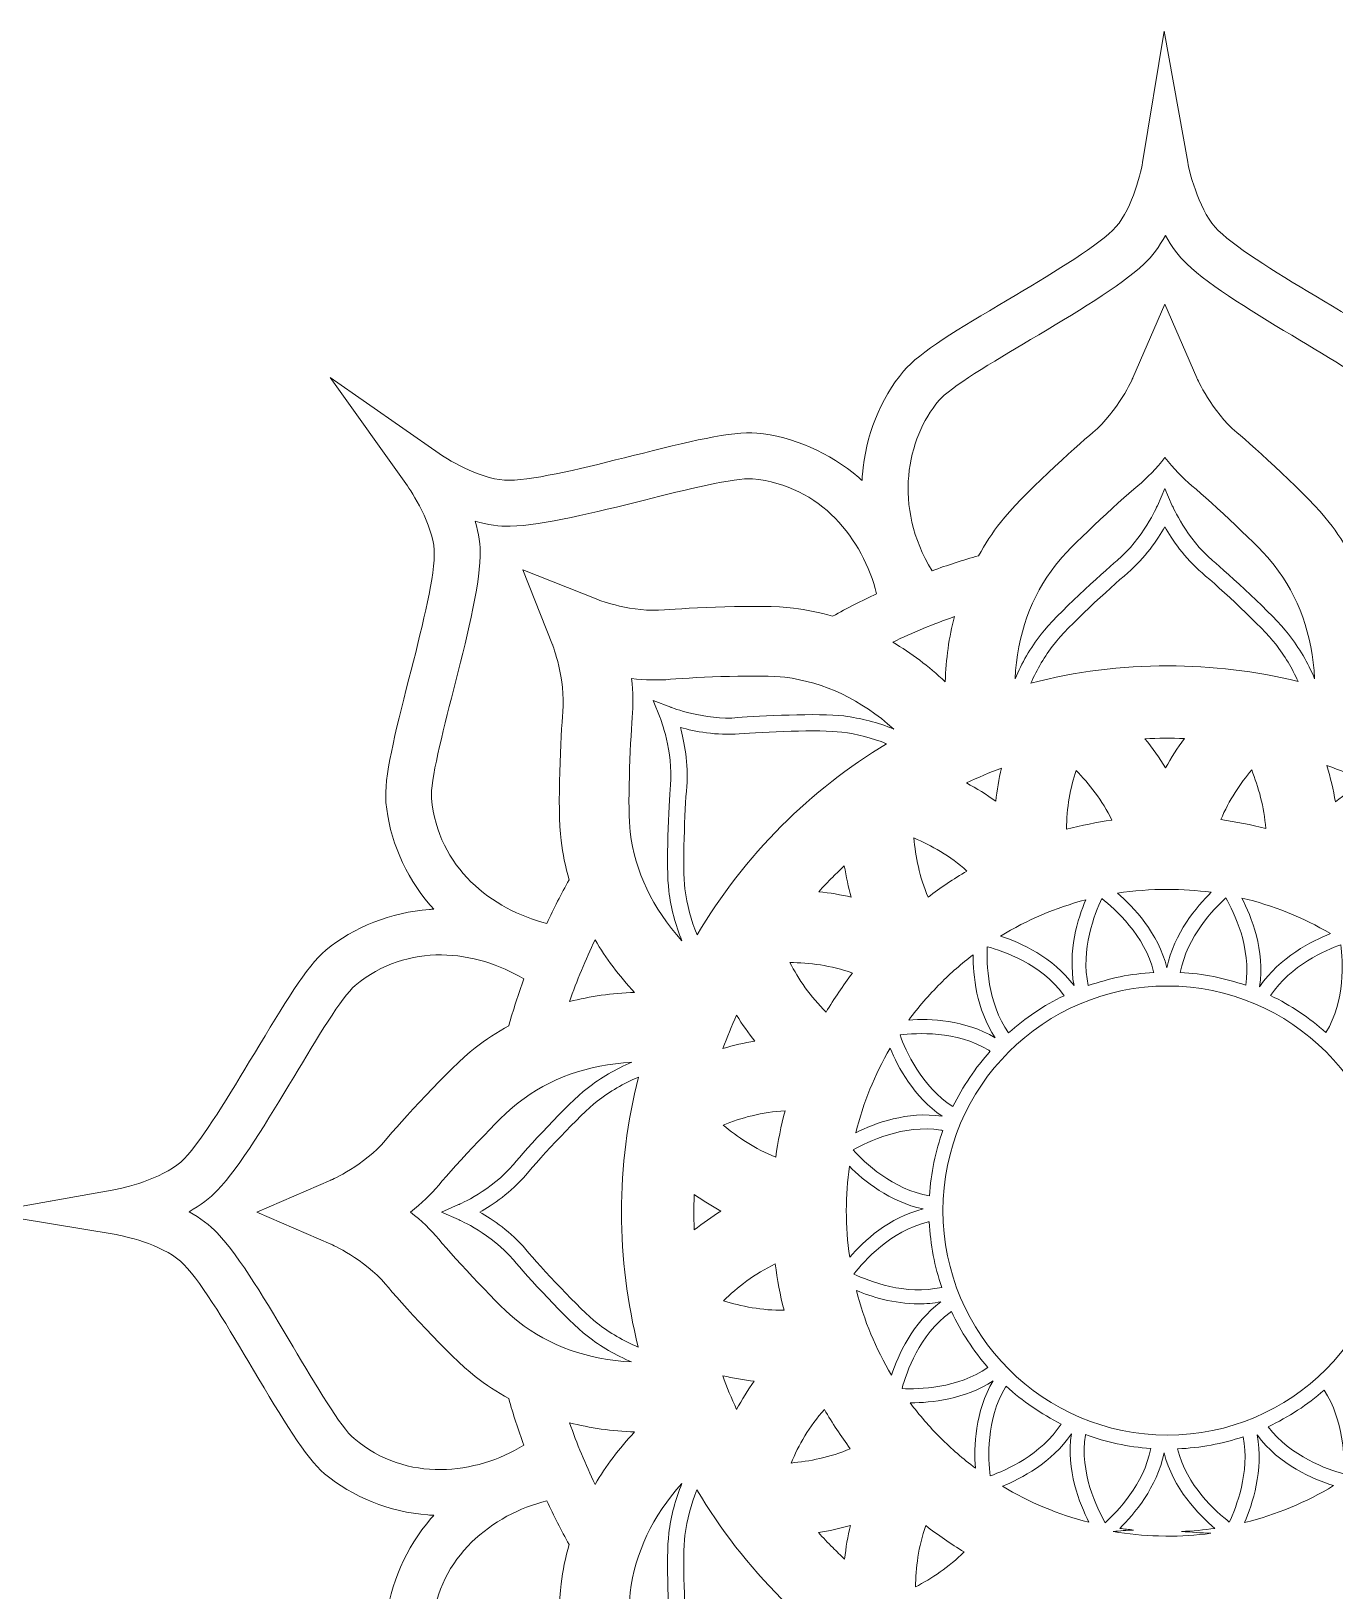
# Model space of a CAD drawing. Header units: millimetres. Extents: x -417 to 661, y -646 to -7.
# Drawn here: x 76.5 to 238.8, y -202.6 to -8.5 of the extents above; entities that cross this region are included whole.
import ezdxf

# ---------------------------------------------------------------- set-up
doc = ezdxf.new("R2010")
doc.units = ezdxf.units.MM
doc.header["$MEASUREMENT"] = 0
doc.layers.add('Layer 4', color=7, linetype='Continuous')

msp = doc.modelspace()

# ---------------------------------------------------------------- linework, layer by layer
at = {"layer": 'Layer 4', "lineweight": 0}
for points, knots in [([(348.18, -152.64), (346.54, -152.36), (341.83, -151.16), (339.74, -148.94), (337.34, -146.39), (334.15, -141), (331.05, -135.79), (327.45, -129.7), (324.6, -124.9), (322.23, -122.9), (318.8, -120.01), (314.11, -118.14), (309.36, -117.77), (309.11, -117.75), (308.87, -117.73), (308.62, -117.72), (308.74, -117.59), (308.86, -117.45), (308.98, -117.31), (312.09, -113.7), (314.11, -109.07), (314.52, -104.61), (314.8, -101.52), (313.44, -96.1), (311.72, -89.23), (310.25, -83.36), (308.73, -77.28), (308.64, -73.78), (308.57, -70.7), (311.02, -66.45), (311.97, -65.07), (311.97, -65.07), (321.46, -51.43), (321.46, -51.43), (321.46, -51.43), (307.97, -61.12), (307.97, -61.12), (306.61, -62.08), (302.43, -64.55), (299.38, -64.47), (295.84, -64.35), (289.52, -62.74), (283.95, -61.31), (277.1, -59.56), (271.68, -58.18), (268.59, -58.44), (264.12, -58.83), (259.49, -60.82), (255.87, -63.91), (255.68, -64.08), (255.49, -64.24), (255.31, -64.41), (255.3, -64.22), (255.29, -64.04), (255.28, -63.86), (254.93, -59.11), (253.08, -54.41), (250.21, -50.96), (248.22, -48.58), (243.43, -45.7), (237.36, -42.06), (232.17, -38.95), (226.8, -35.73), (224.27, -33.32), (222.04, -31.19), (220.76, -26.45), (220.46, -24.81), (220.46, -24.81), (217.54, -8.52), (217.54, -8.52), (217.54, -8.52), (214.84, -24.84), (214.84, -24.84), (214.56, -26.48), (213.35, -31.2), (211.13, -33.29), (208.58, -35.69), (203.2, -38.88), (197.99, -41.97), (191.91, -45.58), (187.1, -48.43), (185.1, -50.81), (182.21, -54.24), (180.35, -58.93), (179.97, -63.67), (179.95, -63.92), (179.94, -64.17), (179.93, -64.42), (179.79, -64.29), (179.65, -64.17), (179.51, -64.05), (175.91, -60.94), (171.28, -58.92), (166.82, -58.52), (163.72, -58.24), (158.31, -59.6), (151.45, -61.31), (145.57, -62.79), (139.5, -64.31), (136, -64.39), (132.92, -64.46), (128.67, -62.02), (127.29, -61.07), (127.29, -61.07), (113.71, -51.61), (113.71, -51.61), (113.71, -51.61), (123.34, -65.07), (123.34, -65.07), (124.3, -66.43), (126.78, -70.61), (126.69, -73.66), (126.58, -77.16), (125.03, -83.23), (123.53, -89.1), (121.78, -95.96), (120.4, -101.37), (120.67, -104.46), (121.05, -108.93), (123.04, -113.57), (126.14, -117.19), (126.3, -117.38), (126.46, -117.57), (126.63, -117.75), (126.44, -117.76), (126.26, -117.77), (126.08, -117.78), (121.33, -118.13), (116.63, -119.98), (113.19, -122.85), (110.8, -124.84), (107.93, -129.63), (104.29, -135.7), (101.18, -140.9), (97.96, -146.27), (95.55, -148.8), (93.43, -151.03), (88.69, -152.31), (87.04, -152.61), (87.04, -152.61), (70.69, -155.54), (70.69, -155.54), (70.69, -155.54), (87.08, -158.24), (87.08, -158.24), (88.71, -158.51), (93.42, -159.72), (95.52, -161.94), (97.92, -164.49), (101.11, -169.88), (104.2, -175.1), (107.81, -181.18), (110.65, -185.98), (113.03, -187.98), (116.46, -190.87), (121.15, -192.74), (125.89, -193.11), (126.14, -193.13), (126.39, -193.15), (126.64, -193.16), (126.51, -193.3), (126.39, -193.43), (126.27, -193.57), (123.16, -197.18), (121.14, -201.81), (120.74, -206.27), (120.46, -209.37), (121.81, -214.78), (123.53, -221.65), (125, -227.53), (126.52, -233.6), (126.61, -237.1), (126.69, -240.18), (124.23, -244.43), (123.29, -245.81), (123.29, -245.81), (113.79, -259.45), (113.79, -259.45), (113.79, -259.45), (127.29, -249.77), (127.29, -249.77), (128.64, -248.8), (132.81, -246.32), (135.87, -246.42), (139.4, -246.53), (145.73, -248.14), (151.31, -249.57), (158.16, -251.32), (163.57, -252.71), (166.67, -252.44), (171.13, -252.06), (175.77, -250.06), (179.39, -246.97), (179.58, -246.81), (179.76, -246.64), (179.95, -246.48), (179.96, -246.66), (179.97, -246.84), (179.98, -247.03), (180.33, -251.78), (182.18, -256.48), (185.05, -259.92), (187.03, -262.31), (191.82, -265.18), (197.89, -268.82), (203.09, -271.93), (208.46, -275.15), (210.99, -277.56), (213.22, -279.69), (214.49, -284.43), (214.79, -286.07), (214.79, -286.07), (217.71, -302.37), (217.71, -302.37), (217.71, -302.37), (220.42, -286.04), (220.42, -286.04), (220.7, -284.4), (221.91, -279.69), (224.12, -277.6), (226.67, -275.2), (232.06, -272), (237.28, -268.91), (243.35, -265.3), (248.15, -262.45), (250.15, -260.08), (253.04, -256.65), (254.91, -251.96), (255.28, -247.21), (255.3, -246.96), (255.32, -246.71), (255.33, -246.46), (255.47, -246.59), (255.6, -246.71), (255.74, -246.83), (259.35, -249.94), (263.97, -251.96), (268.44, -252.36), (271.52, -252.65), (276.93, -251.29), (283.81, -249.57), (289.68, -248.1), (295.76, -246.57), (299.26, -246.49), (302.32, -246.42), (306.58, -248.87), (307.96, -249.81), (307.96, -249.81), (321.54, -259.27), (321.54, -259.27), (321.54, -259.27), (311.92, -245.81), (311.92, -245.81), (310.95, -244.46), (308.48, -240.27), (308.57, -237.22), (308.67, -233.72), (310.22, -227.66), (311.72, -221.78), (313.47, -214.93), (314.86, -209.52), (314.59, -206.42), (314.21, -201.95), (312.21, -197.31), (309.12, -193.69), (308.96, -193.5), (308.79, -193.32), (308.63, -193.13), (308.81, -193.12), (308.99, -193.11), (309.18, -193.1), (313.93, -192.75), (318.62, -190.9), (322.07, -188.03), (324.45, -186.04), (327.32, -181.25), (330.96, -175.18), (334.07, -169.99), (337.29, -164.61), (339.71, -162.08), (341.83, -159.85), (346.57, -158.57), (348.21, -158.27), (348.21, -158.27), (364.5, -155.35), (364.5, -155.35), (364.5, -155.35), (348.18, -152.64), (348.18, -152.64)], [0, 0, 0, 0, 1, 1, 1, 2, 2, 2, 3, 3, 3, 4, 4, 4, 5, 5, 5, 6, 6, 6, 7, 7, 7, 8, 8, 8, 9, 9, 9, 10, 10, 10, 11, 11, 11, 12, 12, 12, 13, 13, 13, 14, 14, 14, 15, 15, 15, 16, 16, 16, 17, 17, 17, 18, 18, 18, 19, 19, 19, 20, 20, 20, 21, 21, 21, 22, 22, 22, 23, 23, 23, 24, 24, 24, 25, 25, 25, 26, 26, 26, 27, 27, 27, 28, 28, 28, 29, 29, 29, 30, 30, 30, 31, 31, 31, 32, 32, 32, 33, 33, 33, 34, 34, 34, 35, 35, 35, 36, 36, 36, 37, 37, 37, 38, 38, 38, 39, 39, 39, 40, 40, 40, 41, 41, 41, 42, 42, 42, 43, 43, 43, 44, 44, 44, 45, 45, 45, 46, 46, 46, 47, 47, 47, 48, 48, 48, 49, 49, 49, 50, 50, 50, 51, 51, 51, 52, 52, 52, 53, 53, 53, 54, 54, 54, 55, 55, 55, 56, 56, 56, 57, 57, 57, 58, 58, 58, 59, 59, 59, 60, 60, 60, 61, 61, 61, 62, 62, 62, 63, 63, 63, 64, 64, 64, 65, 65, 65, 66, 66, 66, 67, 67, 67, 68, 68, 68, 69, 69, 69, 70, 70, 70, 71, 71, 71, 72, 72, 72, 73, 73, 73, 74, 74, 74, 75, 75, 75, 76, 76, 76, 77, 77, 77, 78, 78, 78, 79, 79, 79, 80, 80, 80, 81, 81, 81, 82, 82, 82, 83, 83, 83, 84, 84, 84, 85, 85, 85, 86, 86, 86, 87, 87, 87, 88, 88, 88, 89, 89, 89, 90, 90, 90, 91, 91, 91, 92, 92, 92, 93, 93, 93, 94, 94, 94, 95, 95, 95, 96, 96, 96, 96]), ([(189.47, -54.48), (190.85, -52.85), (196.19, -49.68), (200.9, -46.88), (206.38, -43.64), (212.04, -40.28), (215.05, -37.44), (216.03, -36.52), (216.91, -35.34), (217.69, -33.92), (218.47, -35.35), (219.36, -36.53), (220.33, -37.45), (223.32, -40.3), (228.97, -43.69), (234.43, -46.97), (239.13, -49.78), (244.46, -52.98), (245.82, -54.62), (251.3, -61.19), (250.22, -69.7), (246.62, -75.66), (244.72, -74.97), (242.77, -74.34), (240.81, -73.79), (240, -72.32), (239.08, -70.92), (238.06, -69.62), (235.53, -66.36), (228.65, -60.2), (226.57, -58.44), (223.47, -55.83), (221.61, -51.68), (221.59, -51.65), (221.59, -51.65), (217.62, -42.46), (217.62, -42.46), (217.62, -42.46), (213.65, -51.63), (213.65, -51.63), (213.63, -51.67), (211.76, -55.83), (208.66, -58.44), (206.58, -60.2), (199.7, -66.36), (197.17, -69.62), (196.16, -70.92), (195.24, -72.31), (194.43, -73.78), (192.49, -74.32), (190.56, -74.95), (188.64, -75.64), (183.72, -67.64), (185.54, -59.16), (189.47, -54.48)], [0, 0, 0, 0, 1, 1, 1, 2, 2, 2, 3, 3, 3, 4, 4, 4, 5, 5, 5, 6, 6, 6, 7, 7, 7, 8, 8, 8, 9, 9, 9, 10, 10, 10, 11, 11, 11, 12, 12, 12, 13, 13, 13, 14, 14, 14, 15, 15, 15, 16, 16, 16, 17, 17, 17, 18, 18, 18, 18]), ([(233.01, -83.54), (231.1, -81.09), (225.47, -75.98), (223.55, -74.36), (220.36, -71.67), (218.56, -67.59), (218.54, -67.55), (218.54, -67.55), (217.62, -65.4), (217.62, -65.4), (217.62, -65.4), (216.68, -67.55), (216.68, -67.55), (216.67, -67.59), (214.87, -71.67), (211.68, -74.36), (209.76, -75.98), (204.12, -81.09), (202.22, -83.54), (200.88, -85.25), (199.81, -87.11), (198.97, -89.09), (199.27, -83.61), (200.95, -78.86), (204.01, -74.94), (205.72, -72.73), (211.7, -67.22), (214.25, -65.07), (215.43, -64.07), (216.56, -62.9), (217.62, -61.57), (218.68, -62.9), (219.8, -64.07), (220.98, -65.07), (223.54, -67.22), (229.51, -72.73), (231.22, -74.94), (234.27, -78.86), (235.96, -83.61), (236.26, -89.07), (235.42, -87.1), (234.34, -85.25), (233.01, -83.54)], [0, 0, 0, 0, 1, 1, 1, 2, 2, 2, 3, 3, 3, 4, 4, 4, 5, 5, 5, 6, 6, 6, 7, 7, 7, 8, 8, 8, 9, 9, 9, 10, 10, 10, 11, 11, 11, 12, 12, 12, 13, 13, 13, 14, 14, 14, 14]), ([(126.35, -103.97), (126.35, -103.97), (126.35, -103.97), (126.35, -103.97), (126.17, -101.84), (127.71, -95.83), (129.07, -90.51), (130.64, -84.34), (132.27, -77.96), (132.4, -73.83), (132.44, -72.49), (132.23, -71.03), (131.78, -69.48), (133.34, -69.93), (134.8, -70.14), (136.14, -70.1), (140.27, -70), (146.66, -68.4), (152.83, -66.85), (157.88, -65.59), (164.16, -64.02), (166.3, -64.21), (174.81, -64.98), (180.06, -71.75), (181.73, -78.5), (179.89, -79.36), (178.06, -80.3), (176.27, -81.3), (174.66, -80.84), (173.02, -80.5), (171.39, -80.3), (167.29, -79.78), (158.07, -80.29), (155.35, -80.52), (151.35, -80.86), (147.19, -79.3), (147.04, -79.24), (147.04, -79.24), (137.71, -75.54), (137.71, -75.54), (137.71, -75.54), (141.41, -84.85), (141.41, -84.85), (141.42, -84.89), (143.04, -89.13), (142.69, -93.18), (142.46, -95.9), (141.96, -105.12), (142.47, -109.21), (142.67, -110.85), (143.01, -112.48), (143.47, -114.09), (142.49, -115.85), (141.56, -117.66), (140.7, -119.51), (133.9, -117.84), (127.09, -112.56), (126.35, -103.97)], [0, 0, 0, 0, 1, 1, 1, 2, 2, 2, 3, 3, 3, 4, 4, 4, 5, 5, 5, 6, 6, 6, 7, 7, 7, 8, 8, 8, 9, 9, 9, 10, 10, 10, 11, 11, 11, 12, 12, 12, 13, 13, 13, 14, 14, 14, 15, 15, 15, 16, 16, 16, 17, 17, 17, 18, 18, 18, 19, 19, 19, 19]), ([(217.99, -87.47), (212.2, -87.47), (206.48, -88.19), (200.95, -89.62), (201.7, -87.89), (202.65, -86.28), (203.82, -84.78), (205.49, -82.64), (210.75, -77.8), (212.99, -75.91), (215.15, -74.09), (216.71, -71.76), (217.61, -70.17), (218.52, -71.76), (220.08, -74.09), (222.24, -75.91), (224.48, -77.8), (229.74, -82.64), (231.41, -84.78), (232.53, -86.22), (233.45, -87.76), (234.19, -89.41), (228.91, -88.12), (223.48, -87.47), (217.99, -87.47)], [0, 0, 0, 0, 1, 1, 1, 2, 2, 2, 3, 3, 3, 4, 4, 4, 5, 5, 5, 6, 6, 6, 7, 7, 7, 8, 8, 8, 8]), ([(191.42, -81.35), (190.75, -83.92), (190.37, -86.62), (190.28, -89.45), (188.22, -87.52), (186.04, -85.87), (183.75, -84.53), (186.25, -83.33), (188.81, -82.27), (191.42, -81.35)], [0, 0, 0, 0, 1, 1, 1, 2, 2, 2, 3, 3, 3, 3]), ([(151.24, -89.06), (152.93, -89.25), (154.55, -89.29), (156.09, -89.15), (159.42, -88.87), (167.54, -88.55), (170.31, -88.89), (175.25, -89.51), (179.8, -91.68), (183.88, -95.34), (181.89, -94.53), (179.81, -93.98), (177.65, -93.71), (174.58, -93.33), (166.98, -93.7), (164.48, -93.92), (160.32, -94.27), (156.16, -92.65), (156.12, -92.63), (156.12, -92.63), (153.94, -91.77), (153.94, -91.77), (153.94, -91.77), (154.81, -93.95), (154.81, -93.95), (154.82, -93.99), (156.44, -98.13), (156.09, -102.31), (155.87, -104.81), (155.5, -112.41), (155.88, -115.48), (156.15, -117.63), (156.7, -119.7), (157.5, -121.68), (153.85, -117.61), (151.68, -113.07), (151.07, -108.14), (150.72, -105.37), (151.05, -97.24), (151.33, -93.92), (151.46, -92.38), (151.43, -90.75), (151.24, -89.06)], [0, 0, 0, 0, 1, 1, 1, 2, 2, 2, 3, 3, 3, 4, 4, 4, 5, 5, 5, 6, 6, 6, 7, 7, 7, 8, 8, 8, 9, 9, 9, 10, 10, 10, 11, 11, 11, 12, 12, 12, 13, 13, 13, 14, 14, 14, 14]), ([(157.32, -95.14), (159.08, -95.63), (161.83, -96.17), (164.65, -95.93), (167.56, -95.69), (174.71, -95.39), (177.4, -95.72), (179.33, -95.96), (181.18, -96.45), (182.97, -97.16), (178.24, -100.01), (173.86, -103.44), (169.91, -107.39), (165.82, -111.48), (162.29, -116.03), (159.39, -120.94), (158.64, -119.11), (158.14, -117.21), (157.89, -115.23), (157.56, -112.54), (157.86, -105.39), (158.11, -102.48), (158.35, -99.66), (157.8, -96.91), (157.32, -95.14)], [0, 0, 0, 0, 1, 1, 1, 2, 2, 2, 3, 3, 3, 4, 4, 4, 5, 5, 5, 6, 6, 6, 7, 7, 7, 8, 8, 8, 8]), ([(215.14, -96.54), (216.77, -96.47), (218.41, -96.46), (220.04, -96.51), (219.17, -97.7), (218.39, -98.92), (217.71, -100.15), (216.96, -98.92), (216.1, -97.71), (215.14, -96.54)], [0, 0, 0, 0, 1, 1, 1, 2, 2, 2, 3, 3, 3, 3]), ([(196.56, -104.32), (195.43, -103.49), (194.21, -102.73), (192.92, -102.04), (194.35, -101.36), (195.81, -100.75), (197.29, -100.2), (196.95, -101.58), (196.71, -102.96), (196.56, -104.32)], [0, 0, 0, 0, 1, 1, 1, 2, 2, 2, 3, 3, 3, 3]), ([(206.56, -100.48), (208.15, -102.12), (209.83, -104.22), (211.02, -106.67), (209.12, -106.94), (207.23, -107.32), (205.38, -107.81), (205.36, -105.16), (205.9, -102.6), (206.56, -100.48)], [0, 0, 0, 0, 1, 1, 1, 2, 2, 2, 3, 3, 3, 3]), ([(224.58, -106.61), (225.58, -104.21), (227.03, -102.1), (228.42, -100.42), (229.25, -102.5), (229.99, -105.03), (230.17, -107.7), (228.33, -107.23), (226.46, -106.87), (224.58, -106.61)], [0, 0, 0, 0, 1, 1, 1, 2, 2, 2, 3, 3, 3, 3]), ([(238.84, -104.4), (238.6, -102.9), (238.24, -101.39), (237.77, -99.86), (239.4, -100.44), (241, -101.09), (242.57, -101.81), (241.24, -102.61), (239.99, -103.48), (238.84, -104.4)], [0, 0, 0, 0, 1, 1, 1, 2, 2, 2, 3, 3, 3, 3]), ([(192.98, -113), (191.31, -113.99), (189.7, -115.07), (188.15, -116.25), (187.08, -113.77), (186.58, -111.14), (186.38, -108.88), (188.52, -109.81), (190.92, -111.13), (192.98, -113)], [0, 0, 0, 0, 1, 1, 1, 2, 2, 2, 3, 3, 3, 3]), ([(174.54, -115.57), (175.11, -114.95), (175.69, -114.34), (176.28, -113.75), (176.75, -113.28), (177.23, -112.82), (177.72, -112.36), (177.94, -113.7), (178.23, -115), (178.59, -116.26), (177.29, -115.95), (175.93, -115.72), (174.54, -115.57)], [0, 0, 0, 0, 1, 1, 1, 2, 2, 2, 3, 3, 3, 4, 4, 4, 4]), ([(217.94, -115.28), (219.78, -115.28), (221.6, -115.41), (223.39, -115.65), (221.61, -117.39), (218.77, -120.72), (217.87, -125.03), (216.79, -120.69), (213.7, -117.47), (211.71, -115.76), (213.75, -115.45), (215.83, -115.28), (217.94, -115.28)], [0, 0, 0, 0, 1, 1, 1, 2, 2, 2, 3, 3, 3, 4, 4, 4, 4]), ([(225.21, -116.34), (226.23, -118.13), (228.4, -122.58), (227.68, -127.22), (225.1, -126.32), (222.37, -125.77), (219.53, -125.62), (220.38, -121.14), (223.71, -117.7), (225.21, -116.34)], [0, 0, 0, 0, 1, 1, 1, 2, 2, 2, 3, 3, 3, 3]), ([(238.22, -120.79), (235.93, -121.69), (231.93, -123.69), (229.41, -127.4), (230.08, -122.89), (228.39, -118.67), (227.2, -116.36), (231.08, -117.27), (234.79, -118.77), (238.22, -120.79)], [0, 0, 0, 0, 1, 1, 1, 2, 2, 2, 3, 3, 3, 3]), ([(207.78, -116.58), (206.8, -118.88), (205.5, -122.99), (206.31, -127.26), (203.68, -123.71), (199.67, -121.91), (197.16, -121.09), (200.47, -119.07), (204.04, -117.56), (207.78, -116.58)], [0, 0, 0, 0, 1, 1, 1, 2, 2, 2, 3, 3, 3, 3]), ([(209.76, -116.43), (211.4, -117.7), (215.12, -121), (216.22, -125.56), (216.22, -125.58), (216.22, -125.6), (216.23, -125.62), (213.39, -125.78), (210.66, -126.35), (208.08, -127.26), (207.11, -122.77), (208.89, -118.27), (209.76, -116.43)], [0, 0, 0, 0, 1, 1, 1, 2, 2, 2, 3, 3, 3, 4, 4, 4, 4]), ([(116.71, -183.61), (116.71, -183.61), (116.71, -183.61), (116.71, -183.61), (115.07, -182.24), (111.9, -176.89), (109.11, -172.18), (105.86, -166.7), (102.51, -161.03), (99.67, -158.03), (98.75, -157.05), (97.57, -156.17), (96.16, -155.39), (97.58, -154.6), (98.76, -153.71), (99.68, -152.74), (102.53, -149.75), (105.92, -144.1), (109.2, -138.63), (112.01, -133.93), (115.2, -128.61), (116.85, -127.24), (123.39, -121.78), (131.89, -122.84), (137.83, -126.42), (137.14, -128.34), (136.51, -130.29), (135.95, -132.25), (134.49, -133.06), (133.09, -133.98), (131.79, -134.99), (128.53, -137.53), (122.37, -144.4), (120.61, -146.49), (118.01, -149.58), (113.85, -151.45), (113.82, -151.46), (113.82, -151.46), (104.61, -155.44), (104.61, -155.44), (104.61, -155.44), (113.81, -159.41), (113.81, -159.41), (113.85, -159.43), (118, -161.29), (120.61, -164.39), (122.37, -166.48), (128.53, -173.36), (131.79, -175.89), (133.1, -176.91), (134.5, -177.83), (135.95, -178.63), (136.5, -180.58), (137.13, -182.53), (137.83, -184.45), (131.85, -188.08), (123.29, -189.16), (116.71, -183.61)], [0, 0, 0, 0, 1, 1, 1, 2, 2, 2, 3, 3, 3, 4, 4, 4, 5, 5, 5, 6, 6, 6, 7, 7, 7, 8, 8, 8, 9, 9, 9, 10, 10, 10, 11, 11, 11, 12, 12, 12, 13, 13, 13, 14, 14, 14, 15, 15, 15, 16, 16, 16, 17, 17, 17, 18, 18, 18, 19, 19, 19, 19]), ([(151.62, -128.11), (148.8, -128.2), (146.09, -128.58), (143.51, -129.25), (144.44, -126.63), (145.5, -124.06), (146.69, -121.56), (148.04, -123.85), (149.69, -126.04), (151.62, -128.11)], [0, 0, 0, 0, 1, 1, 1, 2, 2, 2, 3, 3, 3, 3]), ([(230.77, -128.49), (233.27, -124.74), (237.62, -122.85), (239.51, -122.17), (239.77, -124.21), (240.07, -129.11), (237.67, -133.1), (235.6, -131.26), (233.28, -129.7), (230.77, -128.49)], [0, 0, 0, 0, 1, 1, 1, 2, 2, 2, 3, 3, 3, 3]), ([(196.48, -133.75), (192.73, -131.5), (188.39, -131.35), (185.75, -131.54), (186.94, -129.94), (188.25, -128.42), (189.68, -126.99), (190.97, -125.7), (192.33, -124.51), (193.75, -123.43), (193.74, -125.94), (194.14, -130.16), (196.48, -133.75)], [0, 0, 0, 0, 1, 1, 1, 2, 2, 2, 3, 3, 3, 4, 4, 4, 4]), ([(195.52, -122.42), (197.52, -122.96), (202.22, -124.58), (204.98, -128.39), (205.01, -128.43), (205.04, -128.47), (205.07, -128.51), (202.55, -129.73), (200.23, -131.29), (198.17, -133.14), (195.5, -129.36), (195.42, -124.46), (195.52, -122.42)], [0, 0, 0, 0, 1, 1, 1, 2, 2, 2, 3, 3, 3, 4, 4, 4, 4]), ([(178.73, -125.69), (177.55, -127.25), (176.45, -128.88), (175.46, -130.56), (173.49, -128.66), (172.02, -126.41), (170.95, -124.38), (173.32, -124.41), (176.08, -124.73), (178.73, -125.69)], [0, 0, 0, 0, 1, 1, 1, 2, 2, 2, 3, 3, 3, 3]), ([(217.94, -183.18), (202.53, -183.18), (190, -170.65), (190, -155.25), (190, -139.84), (202.53, -127.31), (217.94, -127.31), (233.34, -127.31), (245.87, -139.84), (245.87, -155.25), (245.87, -170.65), (233.34, -183.18), (217.94, -183.18)], [0, 0, 0, 0, 1, 1, 1, 2, 2, 2, 3, 3, 3, 4, 4, 4, 4]), ([(162.6, -135.08), (163.12, -133.68), (163.69, -132.3), (164.31, -130.94), (165.02, -132.09), (165.78, -133.17), (166.59, -134.17), (165.27, -134.39), (163.94, -134.69), (162.6, -135.08)], [0, 0, 0, 0, 1, 1, 1, 2, 2, 2, 3, 3, 3, 3]), ([(184.66, -133.4), (186.71, -133.14), (191.68, -132.84), (195.69, -135.3), (195.69, -135.3), (195.69, -135.3), (195.69, -135.3), (195.75, -135.34), (195.81, -135.38), (195.88, -135.42), (194.03, -137.48), (192.46, -139.79), (191.24, -142.31), (187.31, -139.84), (185.35, -135.33), (184.66, -133.4)], [0, 0, 0, 0, 1, 1, 1, 2, 2, 2, 3, 3, 3, 4, 4, 4, 5, 5, 5, 5]), ([(179.15, -145.56), (180.06, -141.87), (181.5, -138.34), (183.43, -135.06), (184.39, -137.39), (186.37, -141.11), (189.88, -143.5), (185.57, -142.86), (181.52, -144.38), (179.15, -145.56)], [0, 0, 0, 0, 1, 1, 1, 2, 2, 2, 3, 3, 3, 3]), ([(151.26, -136.8), (149.28, -137.64), (147.42, -138.71), (145.71, -140.05), (143.26, -141.95), (138.15, -147.59), (136.53, -149.51), (133.85, -152.7), (129.76, -154.5), (129.72, -154.51), (129.72, -154.51), (127.57, -155.44), (127.57, -155.44), (127.57, -155.44), (129.72, -156.37), (129.72, -156.37), (129.76, -156.39), (133.83, -158.17), (136.53, -161.38), (138.15, -163.3), (143.26, -168.93), (145.71, -170.84), (147.42, -172.17), (149.27, -173.24), (151.25, -174.08), (145.78, -173.78), (141.03, -172.1), (137.11, -169.05), (134.91, -167.34), (129.39, -161.36), (127.24, -158.81), (126.25, -157.63), (125.07, -156.5), (123.74, -155.44), (125.08, -154.38), (126.25, -153.25), (127.24, -152.07), (129.39, -149.52), (134.91, -143.55), (137.11, -141.84), (141.04, -138.78), (145.78, -137.1), (151.26, -136.8)], [0, 0, 0, 0, 1, 1, 1, 2, 2, 2, 3, 3, 3, 4, 4, 4, 5, 5, 5, 6, 6, 6, 7, 7, 7, 8, 8, 8, 9, 9, 9, 10, 10, 10, 11, 11, 11, 12, 12, 12, 13, 13, 13, 14, 14, 14, 14]), ([(152.08, -172.23), (150.24, -171.46), (148.53, -170.47), (146.95, -169.24), (144.81, -167.57), (139.97, -162.31), (138.08, -160.07), (136.26, -157.9), (133.93, -156.35), (132.34, -155.44), (133.93, -154.54), (136.26, -152.98), (138.08, -150.82), (139.97, -148.58), (144.81, -143.32), (146.95, -141.65), (148.54, -140.42), (150.25, -139.42), (152.09, -138.65), (150.7, -144.12), (150, -149.75), (150, -155.46), (150, -161.16), (150.7, -166.78), (152.08, -172.23)], [0, 0, 0, 0, 1, 1, 1, 2, 2, 2, 3, 3, 3, 4, 4, 4, 5, 5, 5, 6, 6, 6, 7, 7, 7, 8, 8, 8, 8]), ([(169.18, -148.59), (166.63, -147.59), (164.4, -146.07), (162.63, -144.6), (164.84, -143.73), (167.52, -142.96), (170.34, -142.83), (169.84, -144.72), (169.45, -146.65), (169.18, -148.59)], [0, 0, 0, 0, 1, 1, 1, 2, 2, 2, 3, 3, 3, 3]), ([(188.32, -153.42), (183.75, -152.64), (180.21, -149.23), (178.83, -147.7), (180.63, -146.68), (185.11, -144.5), (189.74, -145.24), (189.82, -145.25), (189.9, -145.27), (189.99, -145.28), (189.07, -147.85), (188.49, -150.58), (188.32, -153.42)], [0, 0, 0, 0, 1, 1, 1, 2, 2, 2, 3, 3, 3, 4, 4, 4, 4]), ([(178.39, -161.04), (178.11, -159.14), (177.97, -157.2), (177.97, -155.25), (177.97, -153.39), (178.1, -151.54), (178.35, -149.73), (180.14, -151.52), (183.37, -154.17), (187.52, -155.04), (183.29, -156.09), (180.12, -159.05), (178.39, -161.04)], [0, 0, 0, 0, 1, 1, 1, 2, 2, 2, 3, 3, 3, 4, 4, 4, 4]), ([(159.04, -157.65), (159.01, -156.92), (159, -156.19), (159, -155.46), (159, -154.72), (159.01, -153.98), (159.04, -153.23), (160.13, -154.01), (161.23, -154.7), (162.35, -155.32), (161.22, -156.01), (160.12, -156.79), (159.04, -157.65)], [0, 0, 0, 0, 1, 1, 1, 2, 2, 2, 3, 3, 3, 4, 4, 4, 4]), ([(178.91, -163.15), (180.18, -161.51), (183.49, -157.78), (188.05, -156.69), (188.13, -156.67), (188.22, -156.66), (188.3, -156.64), (188.43, -159.48), (188.96, -162.22), (189.84, -164.8), (185.33, -165.82), (180.77, -164.03), (178.91, -163.15)], [0, 0, 0, 0, 1, 1, 1, 2, 2, 2, 3, 3, 3, 4, 4, 4, 4]), ([(162.68, -166.47), (164.38, -164.81), (166.57, -163.08), (169.12, -161.89), (169.37, -163.83), (169.74, -165.75), (170.22, -167.64), (167.5, -167.69), (164.87, -167.15), (162.68, -166.47)], [0, 0, 0, 0, 1, 1, 1, 2, 2, 2, 3, 3, 3, 3]), ([(189.75, -166.6), (186.21, -169.22), (184.42, -173.2), (183.59, -175.71), (181.63, -172.43), (180.16, -168.89), (179.22, -165.19), (181.02, -165.95), (183.85, -166.85), (186.98, -166.85), (187.88, -166.85), (188.81, -166.77), (189.75, -166.6)], [0, 0, 0, 0, 1, 1, 1, 2, 2, 2, 3, 3, 3, 4, 4, 4, 4]), ([(184.9, -177.39), (185.45, -175.39), (187.07, -170.69), (190.88, -167.93), (190.93, -167.88), (190.99, -167.84), (191.05, -167.8), (192.24, -170.33), (193.78, -172.67), (195.6, -174.76), (191.82, -177.4), (186.94, -177.49), (184.9, -177.39)], [0, 0, 0, 0, 1, 1, 1, 2, 2, 2, 3, 3, 3, 4, 4, 4, 4]), ([(166.52, -176.47), (165.72, -177.57), (164.99, -178.74), (164.31, -179.99), (163.68, -178.61), (163.1, -177.21), (162.58, -175.79), (163.91, -176.1), (165.22, -176.32), (166.52, -176.47)], [0, 0, 0, 0, 1, 1, 1, 2, 2, 2, 3, 3, 3, 3]), ([(189.68, -183.51), (188.31, -182.14), (187.05, -180.68), (185.91, -179.16), (185.94, -179.16), (185.97, -179.16), (186, -179.16), (188.53, -179.16), (192.7, -178.74), (196.24, -176.43), (193.95, -180.24), (193.84, -184.66), (194.04, -187.28), (192.51, -186.14), (191.05, -184.88), (189.68, -183.51)], [0, 0, 0, 0, 1, 1, 1, 2, 2, 2, 3, 3, 3, 4, 4, 4, 5, 5, 5, 5]), ([(204.71, -181.8), (202.23, -185.64), (197.8, -187.57), (195.89, -188.25), (195.62, -186.2), (195.32, -181.23), (197.78, -177.22), (197.81, -177.18), (197.84, -177.13), (197.87, -177.09), (199.91, -178.96), (202.21, -180.55), (204.71, -181.8)], [0, 0, 0, 0, 1, 1, 1, 2, 2, 2, 3, 3, 3, 4, 4, 4, 4]), ([(239.88, -188), (237.89, -187.46), (233.25, -185.86), (230.49, -182.13), (233.02, -180.94), (235.36, -179.41), (237.44, -177.59), (239.9, -181.33), (239.97, -186.01), (239.88, -188)], [0, 0, 0, 0, 1, 1, 1, 2, 2, 2, 3, 3, 3, 3]), ([(175.25, -179.99), (176.22, -181.68), (177.29, -183.31), (178.46, -184.87), (175.97, -185.95), (173.35, -186.44), (171.09, -186.65), (172.02, -184.49), (173.36, -182.07), (175.25, -179.99)], [0, 0, 0, 0, 1, 1, 1, 2, 2, 2, 3, 3, 3, 3]), ([(151.62, -182.78), (149.69, -184.84), (148.04, -187.03), (146.7, -189.31), (145.5, -186.81), (144.44, -184.25), (143.52, -181.64), (146.09, -182.3), (148.8, -182.69), (151.62, -182.78)], [0, 0, 0, 0, 1, 1, 1, 2, 2, 2, 3, 3, 3, 3]), ([(197.39, -189.54), (199.71, -188.61), (203.54, -186.62), (205.99, -183.02), (205.32, -187.5), (206.98, -191.69), (208.17, -194.02), (204.37, -193.07), (200.75, -191.56), (197.39, -189.54)], [0, 0, 0, 0, 1, 1, 1, 2, 2, 2, 3, 3, 3, 3]), ([(210.19, -194.08), (209.16, -192.28), (206.99, -187.8), (207.72, -183.17), (207.73, -183.15), (207.73, -183.13), (207.73, -183.11), (210.3, -184.05), (213.02, -184.65), (215.86, -184.85), (215, -189.3), (211.69, -192.73), (210.19, -194.08)], [0, 0, 0, 0, 1, 1, 1, 2, 2, 2, 3, 3, 3, 4, 4, 4, 4]), ([(219.19, -184.89), (222.03, -184.77), (224.78, -184.25), (227.36, -183.39), (228.23, -187.8), (226.49, -192.19), (225.64, -194), (224, -192.73), (220.29, -189.45), (219.19, -184.89)], [0, 0, 0, 0, 1, 1, 1, 2, 2, 2, 3, 3, 3, 3]), ([(227.53, -194.06), (228.51, -191.8), (229.92, -187.57), (229.09, -183.16), (231.86, -186.91), (236.17, -188.7), (238.62, -189.46), (235.18, -191.55), (231.44, -193.1), (227.53, -194.06)], [0, 0, 0, 0, 1, 1, 1, 2, 2, 2, 3, 3, 3, 3]), ([(223.32, -195.4), (221.48, -195.64), (219.62, -195.76), (217.75, -195.75), (217.75, -195.75), (216.83, -195.73), (216.83, -195.73), (214.92, -195.68), (213.04, -195.49), (211.19, -195.17), (212.02, -195.09), (212.86, -195.02), (213.71, -194.99), (213.14, -194.93), (212.57, -194.86), (212, -194.78), (213.78, -193.04), (216.62, -189.71), (217.52, -185.39), (218.64, -189.84), (221.85, -193.11), (223.84, -194.78), (222.46, -194.98), (221.08, -195.11), (219.67, -195.17), (220.89, -195.25), (222.1, -195.33), (223.32, -195.4)], [0, 0, 0, 0, 1, 1, 1, 2, 2, 2, 3, 3, 3, 4, 4, 4, 5, 5, 5, 6, 6, 6, 7, 7, 7, 8, 8, 8, 9, 9, 9, 9]), ([(151.33, -216.96), (151.33, -216.96), (151.33, -216.96), (151.33, -216.96), (151.05, -213.64), (150.72, -205.51), (151.07, -202.75), (151.69, -197.81), (153.85, -193.26), (157.51, -189.18), (156.7, -191.17), (156.15, -193.25), (155.88, -195.4), (155.5, -198.48), (155.87, -206.07), (156.09, -208.58), (156.44, -212.74), (154.82, -216.89), (154.81, -216.93), (154.81, -216.93), (153.94, -219.11), (153.94, -219.11), (153.94, -219.11), (156.12, -218.25), (156.12, -218.25), (156.16, -218.23), (160.32, -216.62), (164.48, -216.97), (166.98, -217.18), (174.58, -217.56), (177.65, -217.17), (179.8, -216.9), (181.88, -216.36), (183.86, -215.56), (179.79, -219.21), (175.24, -221.37), (170.31, -221.99), (167.55, -222.33), (159.42, -222.01), (156.09, -221.73), (155.47, -221.67), (154.83, -221.65), (154.18, -221.65), (153.22, -221.65), (152.24, -221.7), (151.24, -221.82), (151.43, -220.13), (151.46, -218.5), (151.33, -216.96)], [0, 0, 0, 0, 1, 1, 1, 2, 2, 2, 3, 3, 3, 4, 4, 4, 5, 5, 5, 6, 6, 6, 7, 7, 7, 8, 8, 8, 9, 9, 9, 10, 10, 10, 11, 11, 11, 12, 12, 12, 13, 13, 13, 14, 14, 14, 15, 15, 15, 16, 16, 16, 16]), ([(158.11, -208.41), (157.86, -205.49), (157.56, -198.35), (157.89, -195.65), (158.14, -193.69), (158.64, -191.79), (159.38, -189.97), (162.28, -194.89), (165.81, -199.44), (169.91, -203.54), (173.85, -207.48), (178.22, -210.9), (182.93, -213.74), (181.16, -214.44), (179.31, -214.92), (177.4, -215.16), (174.71, -215.5), (167.56, -215.2), (164.65, -214.95), (161.83, -214.71), (159.08, -215.26), (157.32, -215.74), (157.8, -213.98), (158.35, -211.23), (158.11, -208.41)], [0, 0, 0, 0, 1, 1, 1, 2, 2, 2, 3, 3, 3, 4, 4, 4, 5, 5, 5, 6, 6, 6, 7, 7, 7, 8, 8, 8, 8]), ([(166.18, -246.75), (164.05, -246.93), (158.03, -245.39), (152.72, -244.04), (152.72, -244.04), (152.56, -244), (152.56, -244), (146.45, -242.43), (140.13, -240.82), (136.04, -240.71), (135.94, -240.7), (135.83, -240.7), (135.72, -240.7), (134.47, -240.7), (133.12, -240.91), (131.69, -241.33), (132.14, -239.76), (132.35, -238.3), (132.32, -236.96), (132.22, -232.83), (130.62, -226.44), (129.07, -220.26), (127.74, -214.94), (126.23, -208.92), (126.43, -206.79), (127.2, -198.29), (133.96, -193.04), (140.69, -191.36), (141.56, -193.21), (142.49, -195.03), (143.47, -196.79), (143.01, -198.4), (142.67, -200.04), (142.47, -201.67), (141.96, -205.76), (142.46, -214.98), (142.69, -217.7), (143.04, -221.73), (141.42, -225.99), (141.41, -226.02), (141.41, -226.02), (137.72, -235.32), (137.72, -235.32), (137.72, -235.32), (147.01, -231.65), (147.01, -231.65), (147.05, -231.64), (151.33, -230.02), (155.35, -230.36), (158.07, -230.59), (167.29, -231.1), (171.39, -230.59), (173.02, -230.38), (174.66, -230.04), (176.27, -229.58), (178.05, -230.57), (179.87, -231.51), (181.72, -232.37), (179.54, -241.51), (172.26, -246.23), (166.18, -246.75)], [0, 0, 0, 0, 1, 1, 1, 2, 2, 2, 3, 3, 3, 4, 4, 4, 5, 5, 5, 6, 6, 6, 7, 7, 7, 8, 8, 8, 9, 9, 9, 10, 10, 10, 11, 11, 11, 12, 12, 12, 13, 13, 13, 14, 14, 14, 15, 15, 15, 16, 16, 16, 17, 17, 17, 18, 18, 18, 19, 19, 19, 20, 20, 20, 20]), ([(178.47, -194.43), (178.15, -195.77), (177.91, -197.17), (177.76, -198.61), (177.26, -198.13), (176.76, -197.66), (176.28, -197.17), (175.67, -196.57), (175.08, -195.95), (174.5, -195.31), (175.87, -195.09), (177.19, -194.8), (178.47, -194.43)], [0, 0, 0, 0, 1, 1, 1, 2, 2, 2, 3, 3, 3, 4, 4, 4, 4]), ([(186.59, -202.07), (186.62, -199.75), (186.92, -197.04), (187.85, -194.44), (189.37, -195.62), (190.97, -196.71), (192.62, -197.71), (190.75, -199.6), (188.56, -201.03), (186.59, -202.07)], [0, 0, 0, 0, 1, 1, 1, 2, 2, 2, 3, 3, 3, 3])]:
    msp.add_open_spline(points, degree=3, knots=knots, dxfattribs=at)

doc.saveas('drawing.dxf')
